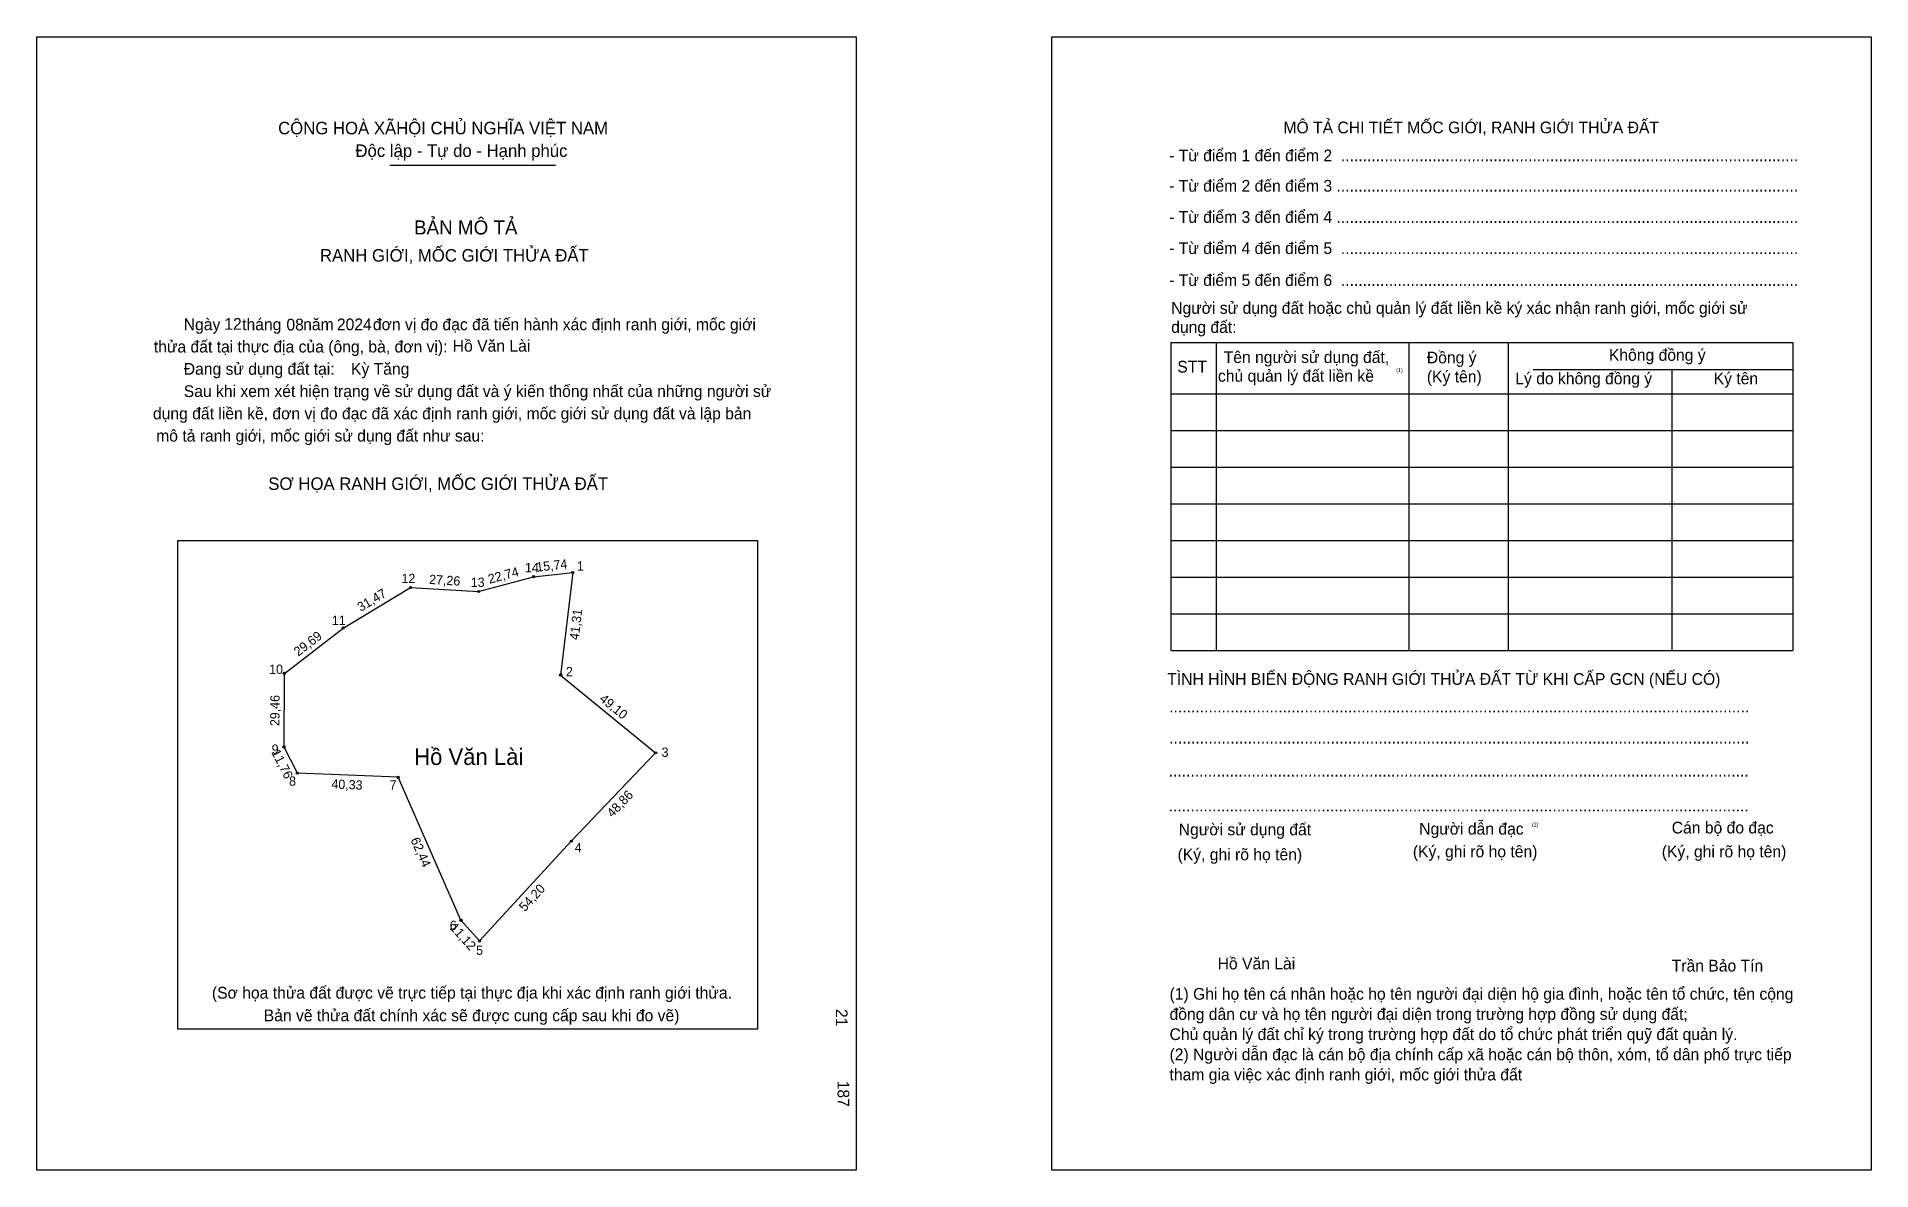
# Model space of a CAD drawing. Extents: x 547688 to 548422, y 1824682 to 1825136.
import ezdxf

# ---------------------------------------------------------------- set-up
doc = ezdxf.new("R2010")
doc.units = 0
for name, color, linetype in [('bmtKhungInTrang1', 7, 'Continuous'), ('bmtKhungInTrang2', 7, 'Continuous'), ('bmtNoiDung', 7, 'Continuous'), ('bmtTemplate', 7, 'Continuous'), ('CanhThua', 7, 'Continuous'), ('ChieuDaiCanhThua', 7, 'Continuous'), ('MocDinhThua', 7, 'Continuous'), ('SoHieuDinhThua', 7, 'Continuous'), ('TenChuSuDung', 7, 'Continuous')]:
    doc.layers.add(name, color=color, linetype=linetype)

msp = doc.modelspace()

# ---------------------------------------------------------------- linework, layer by layer
at = {"layer": 'bmtKhungInTrang1'}
msp.add_lwpolyline([(547688.25, 1825135.55), (548016.01, 1825135.55), (548016.01, 1824682.22), (547688.25, 1824682.22)], close=True, dxfattribs=at)
at = {"layer": 'bmtKhungInTrang2'}
msp.add_lwpolyline([(548094.17, 1825135.55), (548421.93, 1825135.55), (548421.93, 1824682.22), (548094.17, 1824682.22)], close=True, dxfattribs=at)
at = {"layer": 'bmtTemplate'}
for p, q in [((547829.49, 1825084.17), (547895.77, 1825084.17)), ((548159.92, 1825013.28), (548159.92, 1824890.04)), ((548237.02, 1825013.28), (548237.02, 1824890.04)), ((548276.69, 1825013.42), (548276.69, 1824890.04)), ((548390.55, 1825013.28), (548390.55, 1824890.04)), ((548286.75, 1825002.42), (548390.55, 1825002.42)), ((548141.95, 1824992.74), (548390.55, 1824992.74)), ((548141.95, 1824978.06), (548390.55, 1824978.06)), ((548141.95, 1824963.39), (548390.55, 1824963.39)), ((548141.95, 1824948.72), (548390.55, 1824948.72)), ((548141.95, 1824934.05), (548390.55, 1824934.05)), ((548141.95, 1824919.38), (548390.55, 1824919.38)), ((548141.95, 1824904.71), (548390.55, 1824904.71)), ((548141.95, 1824890.04), (548390.55, 1824890.04))]:
    msp.add_line(p, q, dxfattribs=at)
for points in [[(548141.79, 1825013.28), (548390.55, 1825013.28)], [(548141.79, 1825013.28), (548141.79, 1824890.04)], [(548342.16, 1825002.27), (548342.16, 1824890.04)]]:
    msp.add_lwpolyline(points, dxfattribs=at)
msp.add_lwpolyline([(547744.64, 1824738.68), (547744.64, 1824934.04), (547976.56, 1824934.04), (547976.56, 1824738.68)], close=True, dxfattribs=at)
at = {"layer": 'CanhThua'}
for p, q in [((547886.96, 1824919.57), (547902.6, 1824921.28)), ((547902.6, 1824921.28), (547897.75, 1824880.25)), ((547810.81, 1824899.08), (547837.78, 1824915.29)), ((547837.78, 1824915.29), (547864.99, 1824913.68)), ((547864.99, 1824913.68), (547886.96, 1824919.57)), ((547787.31, 1824880.94), (547810.81, 1824899.08)), ((547787.16, 1824851.48), (547787.31, 1824880.94)), ((547897.75, 1824880.25), (547935.77, 1824849.18)), ((547792.5, 1824841.02), (547787.16, 1824851.48)), ((547935.77, 1824849.18), (547902.04, 1824813.83)), ((547832.8, 1824839.39), (547792.5, 1824841.02)), ((547857.9, 1824782.21), (547832.8, 1824839.39)), ((547902.04, 1824813.83), (547865.34, 1824773.95)), ((547865.34, 1824773.95), (547857.9, 1824782.21))]:
    msp.add_line(p, q, dxfattribs=at)
at = {"layer": 'MocDinhThua'}
for centre in [(547902.6, 1824921.28), (547837.78, 1824915.29), (547864.99, 1824913.68), (547886.96, 1824919.57), (547810.81, 1824899.08), (547787.31, 1824880.94), (547897.75, 1824880.25), (547787.16, 1824851.48), (547935.77, 1824849.18), (547792.5, 1824841.02), (547832.8, 1824839.39), (547902.04, 1824813.83), (547857.9, 1824782.21), (547865.34, 1824773.95)]:
    msp.add_circle(centre, 0.446, dxfattribs=at)

# ---------------------------------------------------------------- texts
at = {"layer": 'bmtNoiDung'}
for s, p in [('12', (547763.25, 1825018.33)), ('08', (547788.12, 1825018.07)), ('2024', (547808.3, 1825018.17)), ('Hồ Văn Lài', (547854.63, 1825009.6)), ('Kỳ Tăng', (547813.94, 1825000.38)), ('Hồ Văn Lài', (548160.52, 1824762.56))]:
    msp.add_text(s, height=4.69, dxfattribs=at).set_placement(p)
for s, p in [('21', (548007.85, 1824746.75)), ('187', (548008.51, 1824718.05))]:
    msp.add_text(s, height=4.69, rotation=270, dxfattribs=at).set_placement(p)
at = {"layer": 'bmtTemplate'}
for s, height, p in [('CỘNG HOÀ XÃHỘI CHỦ NGHĨA VIỆT NAM', 5.0023, (547784.8, 1825096.51)), ('MÔ TẢ CHI TIẾT MỐC GIỚI, RANH GIỚI THỬA ĐẤT', 4.6879, (548186.84, 1825096.91)), ('Độc lập - Tự do - Hạnh phúc', 5.0023, (547815.73, 1825087.46)), ('- Từ điểm 1 đến điểm 2  .........................................................................................................', 4.68785, (548141.15, 1825085.73)), ('- Từ điểm 2 đến điểm 3 ..........................................................................................................', 4.68785, (548141.15, 1825073.58)), ('BẢN MÔ TẢ', 5.628, (547839.14, 1825056.46)), ('- Từ điểm 3 đến điểm 4 ..........................................................................................................', 4.68785, (548141.15, 1825061.11)), ('- Từ điểm 4 đến điểm 5  .........................................................................................................', 4.68785, (548141.15, 1825048.64)), ('RANH GIỚI, MỐC GIỚI THỬA ĐẤT', 5.0023, (547801.52, 1825045.6)), ('- Từ điểm 5 đến điểm 6  .........................................................................................................', 4.68785, (548141.15, 1825035.87)), ('Người sử dụng đất hoặc chủ quản lý đất liền kề ký xác nhận ranh giới, mốc giới sử', 4.6879, (548141.95, 1825024.72)), ('Ngày     tháng     năm         đơn vị đo đạc đã tiến hành xác định ranh giới, mốc giới ', 4.6896, (547747.06, 1825018.17)), ('dụng đất:', 4.688, (548141.95, 1825017.09)), ('thửa đất tại thực địa của (ông, bà, đơn vị):', 4.6896, (547735.1, 1825009.26)), ('Tên người sử dụng đất,', 4.6879, (548162.95, 1825005.06)), ('Đồng ý', 4.688, (548244.19, 1825004.92)), ('Không đồng ý', 4.6879, (548316.99, 1825005.94)), ('Đang sử dụng đất tại:', 4.6896, (547747.06, 1825000.36)), ('STT', 4.688, (548144.4, 1825001.25)), ('chủ quản lý đất liền kề', 4.6879, (548160.65, 1824997.57)), ('(1)', 1.563, (548231.95, 1825001.42)), ('(Ký tên)', 4.688, (548244.19, 1824997.29)), ('Lý do không đồng ý', 4.6879, (548279.56, 1824996.55)), ('Ký tên', 4.688, (548358.89, 1824996.55)), ('Sau khi xem xét hiện trạng về sử dụng đất và ý kiến thống nhất của những người sử ', 4.6896, (547747.06, 1824991.45)), ('dụng đất liền kề, đơn vị đo đạc đã xác định ranh giới, mốc giới sử dụng đất và lập bản', 4.6896, (547734.75, 1824982.54)), ('mô tả ranh giới, mốc giới sử dụng đất như sau:', 4.6896, (547736.04, 1824973.64)), ('SƠ HỌA RANH GIỚI, MỐC GIỚI THỬA ĐẤT', 5.0023, (547780.85, 1824954.29)), ('TÌNH HÌNH BIẾN ĐỘNG RANH GIỚI THỬA ĐẤT TỪ KHI CẤP GCN (NẾU CÓ)', 4.6879, (548140.36, 1824876.35)), ('.....................................................................................................................................', 4.69488, (548141.15, 1824865.32)), ('.....................................................................................................................................', 4.69488, (548141.15, 1824852.85)), ('.....................................................................................................................................', 4.69488, (548140.91, 1824839.65)), ('.....................................................................................................................................', 4.69488, (548140.91, 1824825.71)), ('Người sử dụng đất', 4.6879, (548144.97, 1824816.17)), ('Người dẫn đạc', 4.6879, (548241.13, 1824816.47)), ('(2)', 1.563, (548286.14, 1824819.7)), ('Cán bộ đo đạc', 4.6879, (548342.11, 1824816.91)), ('(Ký, ghi rõ họ tên)', 4.6879, (548144.5, 1824806.2)), ('(Ký, ghi rõ họ tên)', 4.6879, (548238.58, 1824807.37)), ('(Ký, ghi rõ họ tên)', 4.6879, (548338.13, 1824807.37)), ('Trần Bảo Tín', 4.6879, (548342.11, 1824761.71)), ('(Sơ họa thửa đất được vẽ trực tiếp tại thực địa khi xác định ranh giới thửa.', 4.6896, (547758.32, 1824750.89)), ('(1) Ghi họ tên cá nhân hoặc họ tên người đại diện hộ gia đình, hoặc tên tổ chức, tên cộng', 4.6879, (548141.29, 1824750.44)), ('Bản vẽ thửa đất chính xác sẽ được cung cấp sau khi đo vẽ)', 4.6896, (547779.05, 1824741.82)), ('đồng dân cư và họ tên người đại diện trong trường hợp đồng sử dụng đất;', 4.6879, (548141.29, 1824742.37)), ('Chủ quản lý đất chỉ ký trong trường hợp đất do tổ chức phát triển quỹ đất quản lý.', 4.6879, (548141.29, 1824734.3)), ('(2) Người dẫn đạc là cán bộ địa chính cấp xã hoặc cán bộ thôn, xóm, tổ dân phố trực tiếp', 4.6879, (548141.29, 1824726.23)), ('tham gia việc xác định ranh giới, mốc giới thửa đất', 4.6879, (548141.29, 1824718.16))]:
    msp.add_text(s, height=height, dxfattribs=at).set_placement(p)
at = {"layer": 'ChieuDaiCanhThua'}
for s, rotation, p in [('22,74', 15.01711, (547869.34, 1824916.77)), ('15,74', 6.21879, (547888.25, 1824921.58)), ('31,47', 31.00591, (547817.87, 1824905.49)), ('27,26', 356.61651, (547845.13, 1824916.72)), ('41,31', 83.24827, (547905, 1824894.14)), ('29,69', 37.65967, (547792.87, 1824887.59)), ('29,46', 89.70825, (547785.34, 1824859.85)), ('49,10', 320.74352, (547913, 1824870.18)), ('11,76', 297.05983, (547781.97, 1824849.39)), ('40,33', 357.6894, (547806.06, 1824834.89)), ('48,86', 46.34433, (547918.53, 1824823.05)), ('62,44', 293.69353, (547837.69, 1824814.39)), ('54,20', 47.38012, (547883.48, 1824785.43)), ('11,12', 312.04314, (547853.22, 1824779.07))]:
    msp.add_text(s, height=3.715, rotation=rotation, dxfattribs=at).set_placement(p)
at = {"layer": 'SoHieuDinhThua'}
for s, height, p in [('12', 3.715, (547834.14, 1824917.04)), ('14', 3.715, (547883.51, 1824921.37)), ('1', 3.72, (547904.28, 1824922.03)), ('13', 3.715, (547861.85, 1824915.52)), ('11', 3.715, (547806.3, 1824900.29)), ('10', 3.715, (547781.21, 1824880.73)), ('2', 3.72, (547899.89, 1824879.78)), ('9', 3.72, (547782.21, 1824848.77)), ('3', 3.72, (547938.15, 1824847.55)), ('8', 3.72, (547789.17, 1824836.03)), ('7', 3.72, (547829.38, 1824834.46)), ('4', 3.72, (547903.43, 1824809.44)), ('6', 3.72, (547853.45, 1824778.33)), ('5', 3.72, (547863.98, 1824768.38))]:
    msp.add_text(s, height=height, dxfattribs=at).set_placement(p)
at = {"layer": 'TenChuSuDung'}
msp.add_text('Hồ Văn Lài', height=6.599, dxfattribs=at).set_placement((547839.21, 1824844.31))

doc.saveas('drawing.dxf')
